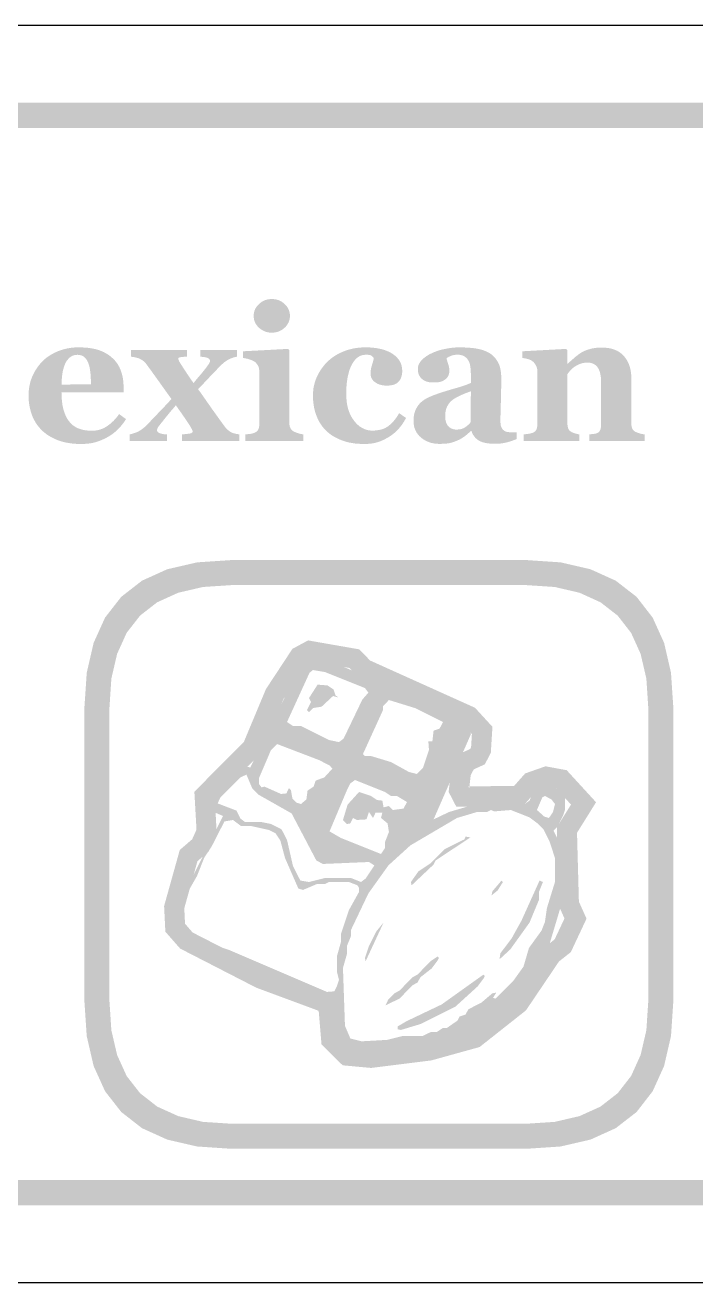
# Model space of a CAD drawing. Header units: millimetres. Extents: x 6 to 594, y 82 to 394.
# Drawn here: x 378.55 to 389.26, y 211.96 to 232.04 of the extents above; entities that cross this region are included whole.
import ezdxf

# ---------------------------------------------------------------- set-up
doc = ezdxf.new("R2010")
doc.units = ezdxf.units.MM
doc.layers.add('CUT', color=1, linetype='Continuous')
doc.layers.add('RASTER', color=7, linetype='Continuous')

msp = doc.modelspace()

# ---------------------------------------------------------------- hatches: boundary and pattern name
at = {"layer": 'RASTER'}
h = msp.add_hatch(color=7, dxfattribs=at)
h.paths.add_polyline_path([(363.8, 228.6), (363.834, 229.116), (363.938, 229.563), (364.109, 229.941), (364.35, 230.25), (364.659, 230.491), (365.038, 230.663), (365.484, 230.766), (366, 230.8), (423.2, 230.8), (423.716, 230.766), (424.163, 230.663), (424.541, 230.491), (424.85, 230.25), (425.091, 229.941), (425.263, 229.563), (425.366, 229.116), (425.4, 228.6), (425.4, 215.4), (425.366, 214.884), (425.263, 214.438), (425.091, 214.059), (424.85, 213.75), (424.541, 213.509), (424.163, 213.337), (423.716, 213.234), (423.2, 213.2), (366, 213.2), (365.484, 213.234), (365.038, 213.337), (364.659, 213.509), (364.35, 213.75), (364.109, 214.059), (363.938, 214.438), (363.834, 214.884), (363.8, 215.4)])
h.paths.add_polyline_path([(364.2, 228.6), (364.2, 215.4), (364.228, 214.978), (364.313, 214.613), (364.453, 214.303), (364.65, 214.05), (364.903, 213.853), (365.213, 213.712), (365.578, 213.628), (366, 213.6), (423.2, 213.6), (423.622, 213.628), (423.988, 213.712), (424.297, 213.853), (424.55, 214.05), (424.747, 214.303), (424.888, 214.613), (424.972, 214.978), (425, 215.4), (425, 228.6), (424.972, 229.022), (424.888, 229.388), (424.747, 229.697), (424.55, 229.95), (424.297, 230.147), (423.988, 230.288), (423.622, 230.372), (423.2, 230.4), (366, 230.4), (365.578, 230.372), (365.213, 230.288), (364.903, 230.147), (364.65, 229.95), (364.453, 229.697), (364.313, 229.388), (364.228, 229.022), (364.2, 228.6)])
h = msp.add_hatch(color=7, dxfattribs=at)
h.paths.add_polyline_path([(382.994, 225.4), (382.068, 225.4), (382.068, 225.507), (382.078, 225.508), (382.087, 225.508), (382.097, 225.509), (382.106, 225.51), (382.115, 225.511), (382.125, 225.512), (382.134, 225.513), (382.143, 225.514), (382.152, 225.515), (382.161, 225.517), (382.169, 225.518), (382.177, 225.52), (382.185, 225.522), (382.192, 225.524), (382.199, 225.526), (382.206, 225.529), (382.217, 225.534), (382.228, 225.539), (382.237, 225.544), (382.246, 225.55), (382.254, 225.557), (382.261, 225.564), (382.267, 225.571), (382.272, 225.579), (382.276, 225.588), (382.28, 225.597), (382.283, 225.607), (382.286, 225.618), (382.288, 225.629), (382.29, 225.641), (382.291, 225.653), (382.291, 225.667), (382.291, 226.519), (382.291, 226.532), (382.289, 226.544), (382.288, 226.556), (382.285, 226.567), (382.282, 226.578), (382.278, 226.589), (382.273, 226.599), (382.267, 226.609), (382.261, 226.619), (382.255, 226.628), (382.248, 226.636), (382.241, 226.644), (382.234, 226.652), (382.226, 226.659), (382.217, 226.665), (382.209, 226.671), (382.202, 226.676), (382.194, 226.68), (382.185, 226.684), (382.176, 226.689), (382.165, 226.693), (382.154, 226.697), (382.142, 226.701), (382.129, 226.705), (382.116, 226.709), (382.103, 226.713), (382.09, 226.716), (382.078, 226.718), (382.066, 226.721), (382.054, 226.723), (382.043, 226.724), (382.032, 226.726), (382.032, 226.833), (382.749, 226.871), (382.771, 226.849), (382.771, 225.686), (382.772, 225.673), (382.773, 225.661), (382.774, 225.649), (382.777, 225.638), (382.78, 225.628), (382.784, 225.617), (382.788, 225.608), (382.793, 225.598), (382.799, 225.59), (382.806, 225.582), (382.813, 225.574), (382.82, 225.567), (382.828, 225.561), (382.837, 225.555), (382.846, 225.55), (382.856, 225.545), (382.864, 225.542), (382.871, 225.539), (382.879, 225.536), (382.887, 225.533), (382.895, 225.53), (382.904, 225.527), (382.912, 225.524), (382.921, 225.522), (382.93, 225.519), (382.939, 225.517), (382.948, 225.515), (382.957, 225.513), (382.966, 225.511), (382.975, 225.509), (382.985, 225.508), (382.994, 225.507)])
h.paths.add_polyline_path([(382.78, 227.398), (382.779, 227.371), (382.775, 227.344), (382.768, 227.319), (382.759, 227.295), (382.747, 227.272), (382.732, 227.25), (382.715, 227.228), (382.694, 227.208), (382.673, 227.19), (382.65, 227.174), (382.626, 227.161), (382.601, 227.15), (382.575, 227.141), (382.548, 227.135), (382.52, 227.131), (382.492, 227.13), (382.462, 227.131), (382.434, 227.135), (382.407, 227.141), (382.381, 227.15), (382.356, 227.161), (382.332, 227.174), (382.309, 227.19), (382.287, 227.208), (382.267, 227.228), (382.25, 227.25), (382.235, 227.272), (382.223, 227.295), (382.214, 227.319), (382.207, 227.344), (382.203, 227.371), (382.202, 227.398), (382.203, 227.425), (382.207, 227.452), (382.214, 227.477), (382.223, 227.501), (382.235, 227.525), (382.25, 227.547), (382.267, 227.568), (382.287, 227.588), (382.309, 227.607), (382.332, 227.623), (382.356, 227.637), (382.381, 227.648), (382.407, 227.656), (382.434, 227.663), (382.462, 227.666), (382.492, 227.668), (382.521, 227.666), (382.549, 227.663), (382.576, 227.656), (382.602, 227.648), (382.627, 227.637), (382.651, 227.623), (382.673, 227.607), (382.695, 227.588), (382.715, 227.568), (382.732, 227.547), (382.747, 227.525), (382.759, 227.501), (382.768, 227.477), (382.775, 227.452), (382.779, 227.425), (382.78, 227.398)])
h = msp.add_hatch(color=7, dxfattribs=at)
h.paths.add_polyline_path([(380.164, 225.75), (380.151, 225.729), (380.137, 225.709), (380.123, 225.689), (380.107, 225.669), (380.092, 225.649), (380.075, 225.63), (380.058, 225.611), (380.04, 225.593), (380.022, 225.574), (380.003, 225.557), (379.983, 225.54), (379.963, 225.524), (379.942, 225.508), (379.92, 225.494), (379.898, 225.479), (379.875, 225.466), (379.851, 225.452), (379.826, 225.44), (379.801, 225.428), (379.777, 225.417), (379.752, 225.407), (379.727, 225.398), (379.702, 225.389), (379.677, 225.382), (379.651, 225.375), (379.625, 225.369), (379.597, 225.364), (379.569, 225.36), (379.54, 225.357), (379.51, 225.355), (379.478, 225.354), (379.446, 225.353), (379.393, 225.354), (379.342, 225.357), (379.292, 225.362), (379.244, 225.369), (379.198, 225.377), (379.154, 225.388), (379.112, 225.4), (379.072, 225.415), (379.033, 225.431), (378.997, 225.448), (378.962, 225.467), (378.928, 225.487), (378.897, 225.508), (378.867, 225.531), (378.838, 225.555), (378.812, 225.58), (378.787, 225.607), (378.764, 225.635), (378.742, 225.663), (378.722, 225.694), (378.704, 225.725), (378.687, 225.757), (378.672, 225.791), (378.659, 225.826), (378.647, 225.861), (378.637, 225.898), (378.628, 225.935), (378.621, 225.973), (378.615, 226.012), (378.611, 226.051), (378.609, 226.091), (378.608, 226.132), (378.609, 226.17), (378.612, 226.206), (378.616, 226.243), (378.622, 226.279), (378.63, 226.314), (378.639, 226.35), (378.65, 226.384), (378.663, 226.419), (378.678, 226.453), (378.694, 226.485), (378.711, 226.517), (378.73, 226.548), (378.75, 226.578), (378.772, 226.607), (378.795, 226.635), (378.819, 226.663), (378.845, 226.688), (378.872, 226.712), (378.901, 226.735), (378.932, 226.757), (378.964, 226.777), (378.998, 226.796), (379.033, 226.814), (379.07, 226.831), (379.109, 226.846), (379.149, 226.859), (379.189, 226.87), (379.231, 226.879), (379.274, 226.887), (379.318, 226.892), (379.363, 226.895), (379.41, 226.896), (379.46, 226.895), (379.508, 226.892), (379.553, 226.889), (379.596, 226.883), (379.637, 226.876), (379.676, 226.868), (379.712, 226.857), (379.746, 226.846), (379.779, 226.833), (379.81, 226.819), (379.839, 226.803), (379.867, 226.786), (379.894, 226.769), (379.919, 226.75), (379.942, 226.729), (379.965, 226.708), (379.985, 226.687), (380.004, 226.664), (380.021, 226.641), (380.037, 226.617), (380.051, 226.592), (380.064, 226.566), (380.076, 226.539), (380.086, 226.511), (380.095, 226.483), (380.103, 226.454), (380.11, 226.424), (380.115, 226.395), (380.119, 226.365), (380.122, 226.335), (380.124, 226.304), (380.124, 226.273), (380.124, 226.178), (379.134, 226.178), (379.136, 226.105), (379.141, 226.037), (379.15, 225.973), (379.163, 225.913), (379.179, 225.859), (379.199, 225.808), (379.223, 225.762), (379.25, 225.721), (379.281, 225.684), (379.316, 225.652), (379.356, 225.625), (379.4, 225.603), (379.448, 225.586), (379.5, 225.574), (379.557, 225.567), (379.618, 225.564), (379.652, 225.565), (379.685, 225.569), (379.717, 225.575), (379.748, 225.583), (379.779, 225.594), (379.808, 225.606), (379.837, 225.622), (379.865, 225.64), (379.892, 225.659), (379.918, 225.68), (379.943, 225.702), (379.967, 225.725), (379.99, 225.75), (380.012, 225.775), (380.033, 225.802), (380.053, 225.831)])
h.paths.add_polyline_path([(379.604, 226.307), (379.604, 226.329), (379.604, 226.351), (379.603, 226.373), (379.602, 226.396), (379.601, 226.418), (379.599, 226.441), (379.598, 226.464), (379.596, 226.487), (379.593, 226.509), (379.59, 226.531), (379.587, 226.551), (379.584, 226.571), (379.579, 226.589), (379.575, 226.606), (379.57, 226.623), (379.565, 226.638), (379.558, 226.654), (379.551, 226.67), (379.544, 226.685), (379.535, 226.698), (379.527, 226.711), (379.517, 226.722), (379.507, 226.732), (379.497, 226.742), (379.486, 226.75), (379.474, 226.757), (379.461, 226.763), (379.448, 226.768), (379.434, 226.772), (379.419, 226.775), (379.404, 226.776), (379.388, 226.777), (379.36, 226.775), (379.334, 226.77), (379.309, 226.761), (379.286, 226.748), (379.264, 226.732), (379.244, 226.713), (379.225, 226.689), (379.207, 226.663), (379.192, 226.632), (379.178, 226.597), (379.166, 226.558), (379.155, 226.515), (379.147, 226.468), (379.141, 226.416), (379.137, 226.361), (379.134, 226.301)])
for points in [[(381.975, 225.4), (381.059, 225.4), (381.059, 225.507), (381.077, 225.508), (381.093, 225.509), (381.11, 225.511), (381.125, 225.512), (381.14, 225.514), (381.153, 225.516), (381.167, 225.517), (381.179, 225.519), (381.19, 225.522), (381.2, 225.524), (381.209, 225.528), (381.215, 225.532), (381.221, 225.536), (381.224, 225.541), (381.227, 225.546), (381.227, 225.552), (381.227, 225.555), (381.227, 225.559), (381.226, 225.563), (381.224, 225.567), (381.223, 225.572), (381.22, 225.577), (381.218, 225.583), (381.215, 225.589), (381.212, 225.595), (381.208, 225.602), (381.205, 225.608), (381.201, 225.615), (381.197, 225.622), (381.193, 225.63), (381.188, 225.637), (381.183, 225.645), (381.176, 225.657), (381.167, 225.671), (381.157, 225.686), (381.146, 225.703), (381.133, 225.722), (381.119, 225.742), (381.104, 225.764), (381.088, 225.788), (381.071, 225.812), (381.054, 225.836), (381.038, 225.86), (381.021, 225.883), (381.006, 225.905), (380.99, 225.927), (380.975, 225.949), (380.959, 225.97), (380.939, 225.946), (380.919, 225.922), (380.9, 225.9), (380.881, 225.879), (380.864, 225.858), (380.848, 225.838), (380.832, 225.819), (380.817, 225.801), (380.803, 225.784), (380.788, 225.766), (380.774, 225.747), (380.759, 225.728), (380.744, 225.709), (380.728, 225.69), (380.713, 225.67), (380.697, 225.65), (380.692, 225.644), (380.687, 225.638), (380.683, 225.631), (380.678, 225.625), (380.675, 225.619), (380.672, 225.613), (380.669, 225.608), (380.666, 225.602), (380.664, 225.597), (380.663, 225.592), (380.661, 225.588), (380.66, 225.585), (380.659, 225.582), (380.658, 225.579), (380.658, 225.577), (380.658, 225.576), (380.658, 225.568), (380.661, 225.56), (380.664, 225.553), (380.67, 225.546), (380.676, 225.54), (380.684, 225.534), (380.694, 225.529), (380.705, 225.525), (380.717, 225.52), (380.73, 225.517), (380.744, 225.514), (380.757, 225.511), (380.772, 225.509), (380.787, 225.508), (380.803, 225.507), (380.819, 225.507), (380.819, 225.4), (380.224, 225.4), (380.224, 225.507), (380.253, 225.514), (380.28, 225.521), (380.306, 225.53), (380.331, 225.539), (380.354, 225.55), (380.375, 225.561), (380.395, 225.573), (380.414, 225.586), (380.431, 225.599), (380.446, 225.612), (380.461, 225.623), (380.473, 225.634), (380.485, 225.644), (380.494, 225.653), (380.503, 225.662), (380.51, 225.67), (380.536, 225.697), (380.561, 225.724), (380.585, 225.75), (380.608, 225.774), (380.63, 225.797), (380.652, 225.819), (380.672, 225.84), (380.691, 225.859), (380.71, 225.879), (380.731, 225.901), (380.753, 225.924), (380.777, 225.95), (380.803, 225.977), (380.83, 226.007), (380.859, 226.038), (380.889, 226.071), (380.868, 226.101), (380.845, 226.132), (380.821, 226.165), (380.797, 226.199), (380.771, 226.236), (380.744, 226.273), (380.716, 226.313), (380.687, 226.354), (380.658, 226.394), (380.63, 226.433), (380.603, 226.47), (380.578, 226.506), (380.554, 226.539), (380.531, 226.57), (380.51, 226.6), (380.489, 226.628), (380.479, 226.64), (380.468, 226.652), (380.457, 226.664), (380.445, 226.674), (380.433, 226.684), (380.42, 226.693), (380.406, 226.701), (380.392, 226.709), (380.378, 226.716), (380.362, 226.722), (380.345, 226.727), (380.327, 226.732), (380.308, 226.737), (380.288, 226.741), (380.267, 226.744), (380.245, 226.746), (380.245, 226.853), (381.14, 226.853), (381.14, 226.746), (381.127, 226.746), (381.115, 226.746), (381.104, 226.745), (381.092, 226.745), (381.08, 226.744), (381.068, 226.743), (381.056, 226.742), (381.044, 226.74), (381.033, 226.739), (381.024, 226.737), (381.016, 226.735), (381.009, 226.732), (381.004, 226.73), (381, 226.727), (380.998, 226.723), (380.997, 226.72), (380.998, 226.717), (380.998, 226.714), (380.998, 226.71), (380.999, 226.707), (381, 226.703), (381.002, 226.699), (381.003, 226.695), (381.005, 226.691), (381.007, 226.686), (381.009, 226.682), (381.011, 226.677), (381.013, 226.673), (381.016, 226.668), (381.018, 226.663), (381.021, 226.659), (381.024, 226.654), (381.031, 226.642), (381.04, 226.628), (381.049, 226.613), (381.06, 226.596), (381.071, 226.578), (381.084, 226.559), (381.097, 226.538), (381.112, 226.516), (381.127, 226.493), (381.142, 226.47), (381.158, 226.447), (381.174, 226.423), (381.19, 226.399), (381.207, 226.375), (381.224, 226.351), (381.241, 226.326), (381.257, 226.345), (381.272, 226.364), (381.287, 226.382), (381.301, 226.399), (381.315, 226.415), (381.328, 226.43), (381.34, 226.444), (381.351, 226.458), (381.363, 226.471), (381.375, 226.486), (381.388, 226.502), (381.402, 226.52), (381.417, 226.538), (381.433, 226.558), (381.449, 226.58), (381.466, 226.603), (381.472, 226.611), (381.478, 226.619), (381.483, 226.627), (381.488, 226.633), (381.491, 226.64), (381.495, 226.645), (381.497, 226.651), (381.499, 226.655), (381.501, 226.66), (381.502, 226.663), (381.503, 226.667), (381.504, 226.67), (381.505, 226.672), (381.505, 226.674), (381.506, 226.676), (381.506, 226.677), (381.505, 226.683), (381.504, 226.689), (381.501, 226.695), (381.498, 226.701), (381.493, 226.706), (381.488, 226.712), (381.482, 226.717), (381.474, 226.722), (381.465, 226.727), (381.455, 226.731), (381.442, 226.735), (381.428, 226.738), (381.411, 226.741), (381.393, 226.743), (381.373, 226.745), (381.35, 226.746), (381.35, 226.853), (381.933, 226.853), (381.933, 226.746), (381.916, 226.743), (381.898, 226.739), (381.88, 226.734), (381.863, 226.728), (381.845, 226.722), (381.828, 226.715), (381.811, 226.707), (381.794, 226.698), (381.777, 226.688), (381.76, 226.677), (381.743, 226.665), (381.725, 226.651), (381.708, 226.636), (381.69, 226.62), (381.672, 226.602), (381.654, 226.584), (381.626, 226.555), (381.6, 226.528), (381.577, 226.504), (381.555, 226.481), (381.535, 226.46), (381.517, 226.441), (381.501, 226.425), (381.487, 226.41), (381.473, 226.395), (381.457, 226.378), (381.439, 226.359), (381.418, 226.337), (381.396, 226.313), (381.371, 226.287), (381.344, 226.258), (381.315, 226.228), (381.333, 226.202), (381.353, 226.175), (381.374, 226.144), (381.398, 226.111), (381.423, 226.075), (381.45, 226.036), (381.479, 225.995), (381.51, 225.951), (381.541, 225.906), (381.572, 225.864), (381.601, 225.823), (381.629, 225.783), (381.656, 225.746), (381.682, 225.71), (381.706, 225.677), (381.73, 225.645), (381.74, 225.631), (381.75, 225.618), (381.761, 225.606), (381.772, 225.594), (381.783, 225.583), (381.795, 225.573), (381.806, 225.563), (381.819, 225.554), (381.832, 225.545), (381.847, 225.538), (381.863, 225.531), (381.882, 225.525), (381.902, 225.519), (381.925, 225.514), (381.949, 225.51), (381.975, 225.507)], [(383.965, 225.353), (383.915, 225.354), (383.866, 225.357), (383.819, 225.361), (383.774, 225.368), (383.729, 225.376), (383.687, 225.386), (383.645, 225.399), (383.606, 225.412), (383.567, 225.428), (383.531, 225.445), (383.496, 225.463), (383.463, 225.483), (383.432, 225.503), (383.403, 225.526), (383.375, 225.549), (383.349, 225.574), (383.324, 225.601), (383.301, 225.629), (383.28, 225.658), (383.26, 225.688), (383.242, 225.719), (383.226, 225.752), (383.211, 225.785), (383.198, 225.82), (383.186, 225.856), (383.176, 225.893), (383.167, 225.93), (383.16, 225.969), (383.155, 226.008), (383.151, 226.048), (383.149, 226.088), (383.148, 226.129), (383.149, 226.167), (383.152, 226.205), (383.156, 226.242), (383.163, 226.278), (383.172, 226.314), (383.182, 226.35), (383.194, 226.385), (383.209, 226.42), (383.225, 226.453), (383.242, 226.486), (383.26, 226.518), (383.28, 226.549), (383.302, 226.578), (383.324, 226.607), (383.348, 226.635), (383.373, 226.661), (383.401, 226.687), (383.43, 226.712), (383.461, 226.735), (383.493, 226.757), (383.527, 226.778), (383.563, 226.797), (383.6, 226.815), (383.639, 226.832), (383.68, 226.847), (383.721, 226.86), (383.763, 226.871), (383.806, 226.88), (383.851, 226.887), (383.896, 226.892), (383.943, 226.895), (383.99, 226.896), (384.056, 226.894), (384.118, 226.889), (384.176, 226.881), (384.231, 226.87), (384.283, 226.856), (384.331, 226.838), (384.375, 226.818), (384.416, 226.794), (384.453, 226.767), (384.485, 226.738), (384.512, 226.707), (384.534, 226.674), (384.551, 226.639), (384.563, 226.601), (384.571, 226.561), (384.573, 226.519), (384.572, 226.493), (384.57, 226.469), (384.565, 226.446), (384.559, 226.424), (384.551, 226.403), (384.542, 226.384), (384.531, 226.366), (384.517, 226.349), (384.502, 226.334), (384.485, 226.321), (384.464, 226.31), (384.442, 226.301), (384.416, 226.294), (384.389, 226.289), (384.358, 226.286), (384.326, 226.285), (384.299, 226.286), (384.273, 226.288), (384.248, 226.292), (384.225, 226.298), (384.202, 226.305), (384.181, 226.314), (384.161, 226.325), (384.142, 226.338), (384.124, 226.351), (384.109, 226.366), (384.097, 226.382), (384.086, 226.398), (384.078, 226.416), (384.072, 226.435), (384.069, 226.454), (384.068, 226.475), (384.068, 226.493), (384.069, 226.511), (384.071, 226.529), (384.074, 226.547), (384.077, 226.564), (384.081, 226.582), (384.086, 226.6), (384.091, 226.617), (384.097, 226.634), (384.102, 226.65), (384.106, 226.665), (384.11, 226.679), (384.113, 226.692), (384.116, 226.704), (384.118, 226.715), (384.119, 226.724), (384.115, 226.731), (384.11, 226.737), (384.106, 226.742), (384.101, 226.747), (384.095, 226.752), (384.09, 226.757), (384.084, 226.761), (384.078, 226.765), (384.071, 226.768), (384.064, 226.771), (384.055, 226.773), (384.046, 226.775), (384.036, 226.776), (384.025, 226.778), (384.013, 226.778), (384, 226.778), (383.984, 226.778), (383.968, 226.776), (383.953, 226.774), (383.937, 226.771), (383.923, 226.766), (383.908, 226.761), (383.894, 226.755), (383.88, 226.748), (383.867, 226.739), (383.854, 226.729), (383.841, 226.718), (383.828, 226.705), (383.815, 226.691), (383.803, 226.675), (383.791, 226.658), (383.779, 226.639), (383.768, 226.62), (383.758, 226.6), (383.748, 226.577), (383.738, 226.554), (383.73, 226.528), (383.721, 226.501), (383.714, 226.473), (383.707, 226.443), (383.7, 226.411), (383.695, 226.378), (383.69, 226.344), (383.686, 226.307), (383.683, 226.27), (383.681, 226.23), (383.68, 226.19), (383.68, 226.147), (383.682, 226.083), (383.687, 226.023), (383.697, 225.966), (383.71, 225.912), (383.727, 225.861), (383.748, 225.813), (383.773, 225.768), (383.802, 225.727), (383.833, 225.689), (383.866, 225.657), (383.9, 225.629), (383.936, 225.607), (383.973, 225.589), (384.012, 225.577), (384.052, 225.569), (384.094, 225.567), (384.134, 225.568), (384.171, 225.572), (384.207, 225.577), (384.24, 225.585), (384.271, 225.595), (384.301, 225.608), (384.328, 225.623), (384.353, 225.64), (384.376, 225.659), (384.399, 225.68), (384.422, 225.702), (384.443, 225.727), (384.464, 225.754), (384.485, 225.782), (384.504, 225.813), (384.523, 225.845), (384.633, 225.769), (384.622, 225.747), (384.609, 225.725), (384.597, 225.704), (384.583, 225.684), (384.57, 225.663), (384.555, 225.644), (384.54, 225.625), (384.525, 225.606), (384.509, 225.588), (384.492, 225.57), (384.474, 225.553), (384.456, 225.536), (384.436, 225.52), (384.416, 225.504), (384.396, 225.489), (384.374, 225.475), (384.351, 225.46), (384.328, 225.447), (384.304, 225.434), (384.281, 225.422), (384.257, 225.411), (384.234, 225.401), (384.21, 225.392), (384.186, 225.384), (384.162, 225.377), (384.137, 225.37), (384.111, 225.365), (384.084, 225.361), (384.055, 225.357), (384.026, 225.355), (383.996, 225.354), (383.965, 225.353)], [(388.443, 225.4), (387.561, 225.4), (387.561, 225.507), (387.569, 225.508), (387.576, 225.508), (387.584, 225.509), (387.592, 225.51), (387.601, 225.511), (387.61, 225.512), (387.619, 225.513), (387.629, 225.514), (387.638, 225.515), (387.647, 225.517), (387.656, 225.518), (387.664, 225.52), (387.671, 225.522), (387.677, 225.524), (387.683, 225.526), (387.689, 225.529), (387.696, 225.533), (387.703, 225.538), (387.709, 225.543), (387.715, 225.549), (387.72, 225.555), (387.725, 225.561), (387.729, 225.568), (387.733, 225.576), (387.736, 225.584), (387.739, 225.593), (387.741, 225.603), (387.743, 225.614), (387.744, 225.626), (387.745, 225.638), (387.746, 225.652), (387.746, 225.667), (387.746, 226.352), (387.745, 226.388), (387.743, 226.422), (387.738, 226.454), (387.732, 226.483), (387.725, 226.51), (387.715, 226.535), (387.704, 226.557), (387.691, 226.577), (387.677, 226.595), (387.66, 226.61), (387.643, 226.623), (387.623, 226.634), (387.602, 226.642), (387.579, 226.648), (387.555, 226.651), (387.529, 226.652), (387.515, 226.652), (387.5, 226.651), (387.486, 226.65), (387.473, 226.648), (387.459, 226.646), (387.446, 226.643), (387.433, 226.639), (387.42, 226.635), (387.407, 226.63), (387.395, 226.625), (387.382, 226.619), (387.37, 226.613), (387.358, 226.607), (387.345, 226.599), (387.333, 226.592), (387.321, 226.584), (387.311, 226.576), (387.301, 226.569), (387.292, 226.561), (387.283, 226.554), (387.275, 226.546), (387.267, 226.539), (387.26, 226.531), (387.253, 226.524), (387.247, 226.516), (387.241, 226.509), (387.235, 226.501), (387.229, 226.495), (387.224, 226.488), (387.219, 226.482), (387.214, 226.475), (387.21, 226.469), (387.21, 225.683), (387.21, 225.67), (387.211, 225.658), (387.212, 225.647), (387.214, 225.636), (387.216, 225.625), (387.218, 225.615), (387.221, 225.606), (387.225, 225.597), (387.228, 225.589), (387.233, 225.581), (387.238, 225.574), (387.244, 225.567), (387.25, 225.561), (387.257, 225.555), (387.265, 225.55), (387.273, 225.545), (387.279, 225.542), (387.285, 225.539), (387.292, 225.536), (387.299, 225.533), (387.307, 225.53), (387.315, 225.527), (387.323, 225.524), (387.331, 225.522), (387.34, 225.519), (387.349, 225.517), (387.358, 225.515), (387.366, 225.513), (387.375, 225.511), (387.383, 225.509), (387.392, 225.508), (387.4, 225.507), (387.4, 225.4), (386.51, 225.4), (386.51, 225.507), (386.519, 225.508), (386.528, 225.509), (386.537, 225.509), (386.546, 225.51), (386.556, 225.511), (386.565, 225.513), (386.574, 225.514), (386.584, 225.515), (386.593, 225.516), (386.602, 225.518), (386.61, 225.519), (386.618, 225.521), (386.626, 225.523), (386.633, 225.525), (386.641, 225.527), (386.647, 225.529), (386.659, 225.533), (386.669, 225.538), (386.678, 225.543), (386.687, 225.549), (386.695, 225.556), (386.701, 225.563), (386.707, 225.571), (386.712, 225.579), (386.716, 225.587), (386.72, 225.597), (386.723, 225.607), (386.725, 225.618), (386.727, 225.629), (386.728, 225.641), (386.729, 225.653), (386.729, 225.667), (386.729, 226.519), (386.729, 226.53), (386.728, 226.542), (386.726, 226.553), (386.724, 226.564), (386.72, 226.575), (386.716, 226.586), (386.711, 226.597), (386.706, 226.608), (386.7, 226.619), (386.693, 226.629), (386.686, 226.639), (386.679, 226.648), (386.671, 226.657), (386.663, 226.665), (386.654, 226.673), (386.644, 226.68), (386.638, 226.685), (386.63, 226.689), (386.623, 226.693), (386.615, 226.696), (386.606, 226.7), (386.597, 226.703), (386.588, 226.707), (386.578, 226.71), (386.568, 226.712), (386.557, 226.715), (386.546, 226.717), (386.535, 226.719), (386.524, 226.721), (386.513, 226.723), (386.501, 226.724), (386.489, 226.726), (386.489, 226.833), (387.188, 226.871), (387.21, 226.849), (387.21, 226.636), (387.216, 226.636), (387.226, 226.646), (387.237, 226.656), (387.249, 226.666), (387.261, 226.677), (387.274, 226.688), (387.287, 226.699), (387.301, 226.712), (387.315, 226.724), (387.33, 226.737), (387.344, 226.749), (387.358, 226.76), (387.372, 226.771), (387.385, 226.781), (387.398, 226.79), (387.411, 226.799), (387.424, 226.808), (387.438, 226.816), (387.453, 226.825), (387.469, 226.833), (387.486, 226.84), (387.505, 226.848), (387.524, 226.855), (387.544, 226.861), (387.566, 226.868), (387.588, 226.874), (387.61, 226.879), (387.633, 226.883), (387.657, 226.886), (387.68, 226.889), (387.704, 226.891), (387.729, 226.892), (387.753, 226.893), (387.811, 226.891), (387.865, 226.884), (387.916, 226.874), (387.962, 226.859), (388.005, 226.84), (388.044, 226.816), (388.08, 226.789), (388.111, 226.757), (388.139, 226.722), (388.164, 226.684), (388.184, 226.643), (388.201, 226.6), (388.214, 226.553), (388.223, 226.504), (388.229, 226.452), (388.231, 226.398), (388.231, 225.68), (388.231, 225.667), (388.232, 225.654), (388.233, 225.642), (388.235, 225.631), (388.237, 225.621), (388.24, 225.611), (388.243, 225.602), (388.247, 225.593), (388.251, 225.586), (388.257, 225.578), (388.263, 225.571), (388.27, 225.564), (388.278, 225.558), (388.287, 225.552), (388.296, 225.547), (388.307, 225.542), (388.313, 225.54), (388.319, 225.537), (388.326, 225.534), (388.333, 225.532), (388.341, 225.529), (388.348, 225.527), (388.356, 225.524), (388.365, 225.522), (388.374, 225.519), (388.383, 225.517), (388.392, 225.515), (388.402, 225.513), (388.412, 225.511), (388.422, 225.509), (388.432, 225.508), (388.443, 225.507)]]:
    msp.add_hatch(color=7, dxfattribs=at).paths.add_polyline_path(points)
h = msp.add_hatch(color=7, dxfattribs=at)
h.paths.add_polyline_path([(386.397, 225.431), (386.38, 225.424), (386.363, 225.417), (386.345, 225.411), (386.327, 225.404), (386.307, 225.398), (386.287, 225.391), (386.266, 225.385), (386.245, 225.379), (386.222, 225.374), (386.2, 225.369), (386.177, 225.365), (386.154, 225.362), (386.131, 225.359), (386.107, 225.358), (386.083, 225.356), (386.058, 225.356), (386.015, 225.357), (385.974, 225.359), (385.937, 225.364), (385.902, 225.369), (385.87, 225.377), (385.842, 225.386), (385.816, 225.397), (385.793, 225.41), (385.773, 225.424), (385.754, 225.439), (385.737, 225.456), (385.722, 225.475), (385.708, 225.494), (385.696, 225.516), (385.686, 225.538), (385.678, 225.563), (385.669, 225.563), (385.656, 225.55), (385.644, 225.539), (385.632, 225.527), (385.62, 225.516), (385.608, 225.506), (385.596, 225.496), (385.584, 225.487), (385.573, 225.478), (385.561, 225.469), (385.549, 225.461), (385.537, 225.453), (385.525, 225.445), (385.513, 225.438), (385.5, 225.431), (385.487, 225.424), (385.474, 225.418), (385.457, 225.41), (385.44, 225.403), (385.423, 225.396), (385.406, 225.39), (385.39, 225.384), (385.374, 225.379), (385.357, 225.374), (385.341, 225.37), (385.325, 225.366), (385.306, 225.363), (385.287, 225.361), (385.265, 225.358), (385.242, 225.357), (385.217, 225.356), (385.191, 225.355), (385.163, 225.355), (385.122, 225.356), (385.082, 225.361), (385.043, 225.369), (385.006, 225.38), (384.971, 225.394), (384.937, 225.411), (384.904, 225.431), (384.873, 225.455), (384.845, 225.481), (384.821, 225.509), (384.8, 225.539), (384.783, 225.572), (384.77, 225.606), (384.761, 225.642), (384.755, 225.68), (384.753, 225.721), (384.754, 225.744), (384.755, 225.767), (384.757, 225.788), (384.76, 225.809), (384.764, 225.829), (384.768, 225.848), (384.774, 225.866), (384.78, 225.883), (384.787, 225.899), (384.794, 225.915), (384.803, 225.93), (384.812, 225.945), (384.821, 225.96), (384.832, 225.974), (384.843, 225.988), (384.854, 226.001), (384.866, 226.012), (384.877, 226.023), (384.889, 226.033), (384.902, 226.043), (384.915, 226.053), (384.928, 226.062), (384.942, 226.07), (384.956, 226.078), (384.971, 226.086), (384.986, 226.093), (385.001, 226.101), (385.017, 226.108), (385.033, 226.115), (385.049, 226.122), (385.066, 226.129), (385.083, 226.135), (385.117, 226.147), (385.152, 226.16), (385.189, 226.172), (385.228, 226.185), (385.268, 226.197), (385.31, 226.21), (385.354, 226.223), (385.399, 226.236), (385.444, 226.249), (385.485, 226.261), (385.524, 226.273), (385.559, 226.285), (385.591, 226.296), (385.62, 226.308), (385.646, 226.318), (385.669, 226.329), (385.669, 226.469), (385.669, 226.479), (385.668, 226.489), (385.668, 226.5), (385.667, 226.512), (385.667, 226.524), (385.666, 226.537), (385.664, 226.551), (385.663, 226.566), (385.661, 226.581), (385.659, 226.595), (385.657, 226.608), (385.654, 226.621), (385.651, 226.634), (385.647, 226.645), (385.643, 226.657), (385.638, 226.667), (385.633, 226.679), (385.626, 226.69), (385.619, 226.7), (385.612, 226.71), (385.603, 226.72), (385.594, 226.729), (385.584, 226.738), (385.574, 226.746), (385.562, 226.754), (385.55, 226.76), (385.537, 226.766), (385.523, 226.77), (385.508, 226.774), (385.492, 226.776), (385.475, 226.778), (385.458, 226.778), (385.442, 226.778), (385.427, 226.777), (385.413, 226.776), (385.399, 226.774), (385.386, 226.771), (385.373, 226.768), (385.361, 226.764), (385.35, 226.76), (385.34, 226.756), (385.33, 226.751), (385.32, 226.746), (385.311, 226.742), (385.303, 226.737), (385.295, 226.732), (385.288, 226.728), (385.281, 226.723), (385.282, 226.715), (385.284, 226.706), (385.286, 226.696), (385.289, 226.686), (385.292, 226.674), (385.296, 226.662), (385.301, 226.648), (385.306, 226.633), (385.31, 226.618), (385.315, 226.604), (385.318, 226.589), (385.321, 226.574), (385.323, 226.56), (385.325, 226.546), (385.326, 226.532), (385.326, 226.518), (385.326, 226.511), (385.325, 226.504), (385.324, 226.497), (385.323, 226.49), (385.321, 226.482), (385.319, 226.473), (385.316, 226.465), (385.313, 226.455), (385.309, 226.446), (385.306, 226.438), (385.301, 226.43), (385.297, 226.422), (385.292, 226.415), (385.287, 226.408), (385.281, 226.402), (385.275, 226.396), (385.266, 226.389), (385.257, 226.382), (385.248, 226.376), (385.239, 226.37), (385.23, 226.365), (385.22, 226.36), (385.21, 226.355), (385.199, 226.351), (385.188, 226.347), (385.176, 226.344), (385.162, 226.341), (385.146, 226.339), (385.13, 226.337), (385.112, 226.336), (385.092, 226.335), (385.071, 226.335), (385.041, 226.335), (385.013, 226.338), (384.987, 226.343), (384.963, 226.349), (384.941, 226.358), (384.92, 226.368), (384.902, 226.38), (384.885, 226.394), (384.87, 226.409), (384.858, 226.426), (384.847, 226.443), (384.838, 226.462), (384.831, 226.482), (384.826, 226.503), (384.823, 226.525), (384.822, 226.548), (384.823, 226.569), (384.826, 226.588), (384.831, 226.608), (384.838, 226.626), (384.848, 226.644), (384.859, 226.662), (384.872, 226.679), (384.887, 226.696), (384.904, 226.712), (384.922, 226.727), (384.94, 226.741), (384.96, 226.755), (384.98, 226.768), (385.001, 226.781), (385.023, 226.792), (385.046, 226.803), (385.07, 226.814), (385.094, 226.824), (385.119, 226.833), (385.146, 226.842), (385.173, 226.851), (385.2, 226.858), (385.229, 226.865), (385.259, 226.871), (385.288, 226.877), (385.318, 226.882), (385.346, 226.886), (385.374, 226.89), (385.402, 226.892), (385.429, 226.894), (385.455, 226.895), (385.481, 226.896), (385.517, 226.895), (385.551, 226.895), (385.585, 226.893), (385.618, 226.891), (385.65, 226.889), (385.681, 226.886), (385.712, 226.883), (385.742, 226.879), (385.771, 226.874), (385.8, 226.868), (385.828, 226.861), (385.855, 226.853), (385.881, 226.844), (385.907, 226.833), (385.932, 226.822), (385.956, 226.809), (385.978, 226.796), (385.999, 226.781), (386.019, 226.764), (386.037, 226.746), (386.055, 226.727), (386.071, 226.706), (386.086, 226.684), (386.1, 226.66), (386.113, 226.635), (386.124, 226.608), (386.133, 226.579), (386.14, 226.548), (386.146, 226.516), (386.15, 226.481), (386.153, 226.445), (386.154, 226.406), (386.154, 226.364), (386.153, 226.32), (386.153, 226.274), (386.152, 226.225), (386.151, 226.175), (386.15, 226.123), (386.149, 226.07), (386.147, 226.014), (386.146, 225.959), (386.144, 225.91), (386.143, 225.865), (386.142, 225.826), (386.141, 225.791), (386.141, 225.761), (386.141, 225.735), (386.141, 225.715), (386.141, 225.699), (386.142, 225.684), (386.143, 225.669), (386.145, 225.656), (386.148, 225.643), (386.152, 225.632), (386.156, 225.621), (386.16, 225.611), (386.166, 225.602), (386.172, 225.593), (386.178, 225.585), (386.185, 225.578), (386.193, 225.571), (386.202, 225.565), (386.211, 225.559), (386.221, 225.554), (386.228, 225.551), (386.235, 225.549), (386.244, 225.546), (386.253, 225.544), (386.263, 225.543), (386.275, 225.542), (386.287, 225.541), (386.299, 225.54), (386.313, 225.539), (386.326, 225.539), (386.338, 225.539), (386.351, 225.538), (386.363, 225.538), (386.374, 225.538), (386.386, 225.538), (386.397, 225.538)])
h.paths.add_polyline_path([(385.669, 226.194), (385.648, 226.187), (385.628, 226.18), (385.608, 226.172), (385.587, 226.164), (385.567, 226.156), (385.547, 226.148), (385.526, 226.139), (385.506, 226.13), (385.487, 226.121), (385.468, 226.112), (385.45, 226.103), (385.433, 226.093), (385.417, 226.084), (385.402, 226.074), (385.388, 226.065), (385.374, 226.055), (385.361, 226.044), (385.349, 226.033), (385.337, 226.021), (385.326, 226.008), (385.316, 225.995), (385.306, 225.98), (385.298, 225.966), (385.289, 225.95), (385.282, 225.934), (385.276, 225.917), (385.271, 225.899), (385.266, 225.881), (385.263, 225.862), (385.261, 225.842), (385.259, 225.821), (385.259, 225.8), (385.26, 225.772), (385.262, 225.747), (385.266, 225.723), (385.272, 225.701), (385.279, 225.682), (385.288, 225.664), (385.299, 225.648), (385.311, 225.634), (385.324, 225.622), (385.338, 225.612), (385.353, 225.603), (385.369, 225.596), (385.385, 225.59), (385.402, 225.586), (385.42, 225.584), (385.439, 225.583), (385.459, 225.584), (385.477, 225.585), (385.495, 225.588), (385.512, 225.591), (385.528, 225.596), (385.544, 225.602), (385.558, 225.608), (385.571, 225.616), (385.584, 225.625), (385.597, 225.634), (385.609, 225.643), (385.62, 225.653), (385.632, 225.663), (385.642, 225.674), (385.653, 225.686), (385.663, 225.697)])
h = msp.add_hatch(color=7, dxfattribs=at)
h.paths.add_polyline_path([(379.5, 221.15), (379.537, 221.701), (379.647, 222.178), (379.83, 222.582), (380.088, 222.913), (380.418, 223.17), (380.822, 223.353), (381.299, 223.463), (381.85, 223.5), (386.55, 223.5), (387.101, 223.463), (387.578, 223.353), (387.982, 223.17), (388.313, 222.913), (388.57, 222.582), (388.753, 222.178), (388.863, 221.701), (388.9, 221.15), (388.9, 216.45), (388.863, 215.899), (388.753, 215.422), (388.57, 215.018), (388.313, 214.687), (387.982, 214.43), (387.578, 214.247), (387.101, 214.137), (386.55, 214.1), (381.85, 214.1), (381.299, 214.137), (380.822, 214.247), (380.418, 214.43), (380.088, 214.688), (379.83, 215.018), (379.647, 215.422), (379.537, 215.899), (379.5, 216.45)])
h.paths.add_polyline_path([(379.9, 221.15), (379.9, 216.45), (379.93, 215.993), (380.022, 215.597), (380.174, 215.262), (380.388, 214.988), (380.662, 214.774), (380.997, 214.622), (381.393, 214.53), (381.85, 214.5), (386.55, 214.5), (387.007, 214.53), (387.403, 214.622), (387.738, 214.774), (388.013, 214.988), (388.226, 215.262), (388.378, 215.597), (388.47, 215.993), (388.5, 216.45), (388.5, 221.15), (388.47, 221.607), (388.378, 222.003), (388.226, 222.338), (388.013, 222.612), (387.738, 222.826), (387.403, 222.978), (387.007, 223.07), (386.55, 223.1), (381.85, 223.1), (381.393, 223.07), (380.997, 222.978), (380.662, 222.826), (380.388, 222.613), (380.174, 222.338), (380.022, 222.003), (379.93, 221.607), (379.9, 221.15)])
h = msp.add_hatch(color=7, dxfattribs=at)
h.paths.add_polyline_path([(383.07, 222.217), (383.888, 222.074), (384.06, 221.896), (385.734, 221.142), (386.013, 220.838), (385.987, 220.423), (385.892, 220.239), (385.715, 220.158), (385.666, 220.067), (385.643, 219.859), (385.63, 219.885), (386.36, 219.895), (386.535, 220.093), (386.86, 220.207), (387.198, 220.145), (387.667, 219.633), (387.363, 219.146), (387.393, 218.046), (387.515, 217.775), (387.264, 217.24), (387.075, 217.091), (386.548, 216.31), (385.808, 215.725), (385.041, 215.512), (384.077, 215.391), (383.622, 215.433), (383.284, 215.77), (383.241, 216.289), (383.229, 216.307), (382.244, 216.672), (381.028, 217.297), (380.792, 217.566), (380.772, 217.976), (381.022, 218.871), (381.22, 219.042), (381.289, 219.195), (381.255, 219.801), (382.046, 220.599), (382.397, 221.439), (382.82, 222.082)])
h.paths.add_polyline_path([(383.124, 221.883), (383.043, 221.839), (382.681, 221.288), (382.317, 220.418), (381.582, 219.677), (381.612, 219.135), (381.483, 218.846), (381.304, 218.692), (381.094, 217.94), (381.106, 217.693), (381.228, 217.553), (382.374, 216.965), (383.438, 216.571), (383.553, 216.397), (383.594, 215.914), (383.767, 215.741), (384.071, 215.712), (384.978, 215.827), (385.66, 216.016), (386.311, 216.53), (386.838, 217.312), (387.006, 217.444), (387.163, 217.778), (387.075, 217.973), (387.041, 219.234), (387.267, 219.596), (387.034, 219.85), (386.886, 219.877), (386.72, 219.819), (386.506, 219.577), (385.436, 219.562), (385.314, 219.798), (385.355, 220.164), (385.484, 220.405), (385.659, 220.484), (385.672, 220.51), (385.685, 220.722), (385.542, 220.877), (383.872, 221.629), (383.73, 221.777), (383.124, 221.883)])
h = msp.add_hatch(color=7, dxfattribs=at)
h.paths.add_polyline_path([(383.094, 221.957), (383.212, 221.967), (383.532, 221.839), (385.255, 221.105), (385.584, 220.923), (385.67, 220.722), (385.073, 219.359), (385.319, 219.477), (385.861, 219.637), (386.276, 219.669), (386.532, 219.605), (386.605, 219.659), (386.682, 219.838), (386.755, 219.892), (386.947, 219.892), (387.116, 219.806), (387.17, 219.701), (387.17, 219.509), (387.138, 219.414), (387.052, 219.244), (386.988, 219.181), (387.138, 218.871), (387.17, 218.711), (387.17, 218.36), (387.138, 218.296), (387.106, 217.977), (386.915, 217.339), (386.765, 217.042), (386.446, 216.595), (386.094, 216.244), (385.807, 216.053), (385.447, 215.871), (385.127, 215.775), (384.808, 215.743), (384.744, 215.711), (384.553, 215.711), (384.234, 215.647), (383.787, 215.647), (383.618, 215.733), (383.5, 215.935), (383.5, 216.445), (383.477, 216.487), (382.574, 216.86), (381.658, 217.285), (381.712, 217.307), (381.808, 217.275), (383.372, 216.605), (383.49, 216.614), (383.532, 216.701), (383.563, 216.796), (383.532, 216.924), (383.532, 217.179), (383.595, 217.403), (383.595, 217.53), (383.723, 217.913), (383.883, 218.201), (383.883, 218.264), (383.86, 218.306), (383.723, 218.36), (383.404, 218.36), (383.34, 218.328), (383.212, 218.328), (382.989, 218.233), (382.915, 218.255), (382.702, 218.743), (382.628, 219.021), (382.552, 219.136), (382.446, 219.19), (382.159, 219.254), (381.999, 219.254), (381.872, 219.35), (381.735, 219.327), (381.53, 218.925), (381.415, 218.753), (381.297, 218.456), (381.17, 218.233), (381.106, 218.073), (381.106, 217.977), (381.042, 217.85), (381.042, 217.754), (381.096, 217.648), (381.192, 217.553), (381.639, 217.317), (381.521, 217.339), (381.16, 217.521), (381.064, 217.617), (381.01, 217.722), (381.01, 217.913), (381.106, 218.201), (381.712, 219.414), (381.511, 219.5), (381.489, 219.669), (381.626, 219.851), (381.69, 219.883), (381.894, 220.093), (382.073, 220.202), (382.149, 220.189), (382.947, 221.817), (383.011, 221.913)])
h.paths.add_polyline_path([(383.148, 221.744), (383.094, 221.702), (382.734, 220.914), (382.829, 220.85), (382.957, 220.85), (383.404, 220.626), (383.563, 220.594), (383.637, 220.649), (383.937, 221.274), (384.033, 221.383), (383.978, 221.456), (383.34, 221.712)])
h.paths.add_polyline_path([(383.222, 221.511), (383.381, 221.498), (383.477, 221.434), (383.509, 221.338), (383.554, 221.306), (383.468, 221.329), (383.286, 221.159), (383.148, 221.137), (383.085, 221.073), (383.053, 221.105), (383.117, 221.233), (383.085, 221.297)])
h.paths.add_polyline_path([(384.361, 221.265), (384.266, 221.169), (384.266, 221.105), (383.946, 220.403), (383.978, 220.371), (384.074, 220.371), (384.393, 220.275), (384.681, 220.116), (384.808, 220.084), (384.904, 220.18), (385, 220.467), (384.99, 220.604), (385.054, 220.604), (385.073, 220.776), (385.169, 220.808), (385.223, 220.914), (384.776, 221.137)])
h.paths.add_polyline_path([(382.574, 220.563), (382.478, 220.467), (382.287, 220.02), (382.287, 219.924), (382.328, 219.87), (382.373, 219.883), (382.638, 219.765), (382.724, 219.774), (382.765, 219.86), (382.797, 219.828), (382.82, 219.691), (382.884, 219.627), (382.957, 219.605), (383.043, 219.678), (383.062, 219.819), (383.158, 219.883), (383.19, 219.978), (383.33, 220.03), (383.458, 220.17), (383.413, 220.221), (383.244, 220.307)])
h.paths.add_polyline_path([(382.086, 220.074), (381.99, 220.03), (381.671, 219.71), (381.626, 219.615), (381.926, 219.5), (381.99, 219.372), (382.063, 219.318), (382.319, 219.318), (382.478, 219.286), (382.647, 219.2), (382.734, 219.031), (382.829, 218.616), (382.947, 218.383), (383.085, 218.36), (383.34, 218.424), (383.755, 218.424), (383.915, 218.36), (383.988, 218.415), (384.128, 218.625), (384.042, 218.679), (383.308, 218.648), (383.203, 218.702), (382.807, 219.455), (382.277, 219.755), (382.181, 219.851)])
h.paths.add_polyline_path([(383.819, 219.988), (383.745, 219.934), (383.691, 219.828), (383.413, 219.168), (383.595, 219.062), (384.234, 218.807), (384.298, 218.903), (384.298, 218.999), (384.361, 219.158), (384.339, 219.295), (384.234, 219.382), (384.256, 219.468), (384.148, 219.468), (384.106, 219.382), (384.042, 219.477), (384.001, 219.359), (383.851, 219.35), (383.787, 219.382), (383.745, 219.295), (383.691, 219.286), (383.627, 219.35), (383.701, 219.595), (383.883, 219.797), (384.074, 219.733), (384.17, 219.669), (384.256, 219.659), (384.275, 219.551), (384.361, 219.573), (384.425, 219.509), (384.594, 219.532), (384.649, 219.637), (384.489, 219.733), (384.393, 219.733), (384.298, 219.797)])
h.paths.add_polyline_path([(386.851, 219.733), (386.809, 219.71), (386.723, 219.509), (386.841, 219.404), (386.915, 219.382), (386.979, 219.477), (387.011, 219.605), (386.956, 219.678)])
h.paths.add_polyline_path([(385.989, 219.509), (385.925, 219.477), (385.766, 219.477), (385.447, 219.382), (384.703, 218.944), (384.352, 218.625), (384.033, 218.178), (383.755, 217.594), (383.755, 217.498), (383.691, 217.339), (383.691, 217.211), (383.627, 216.988), (383.659, 216.062), (383.745, 215.861), (383.924, 215.816), (384.329, 215.839), (384.585, 215.903), (384.904, 215.903), (385.032, 215.966), (385.127, 215.966), (385.223, 216.03), (385.287, 216.03), (385.456, 216.148), (385.488, 216.212), (385.584, 216.244), (385.628, 216.327), (385.839, 216.436), (386.011, 216.582), (386.075, 216.595), (386.021, 216.509), (386.063, 216.499), (386.35, 216.787), (386.509, 217.01), (386.596, 217.307), (386.797, 217.585), (386.851, 217.722), (386.883, 217.945), (387.011, 218.36), (387.011, 218.743), (386.924, 219.008), (386.829, 219.2), (386.733, 219.295), (386.605, 219.391), (386.308, 219.509), (386.043, 219.487)])
h.paths.add_polyline_path([(385.584, 219.085), (385.66, 219.072), (385.105, 218.702), (385.073, 218.638), (384.722, 218.306), (384.712, 218.36), (384.831, 218.529), (385.022, 218.657), (385.245, 218.881), (385.565, 219.04)])
h.paths.add_polyline_path([(386.158, 218.383), (386.181, 218.36), (386.094, 218.223), (385.999, 218.146), (386.011, 218.21)])
h.paths.add_polyline_path([(386.765, 218.383), (386.819, 218.36), (386.755, 218.201), (386.755, 218.073), (386.605, 217.712), (386.299, 217.285), (386.126, 217.125), (386.139, 217.221), (386.318, 217.457), (386.477, 217.744)])
h.paths.add_polyline_path([(384.275, 217.712), (383.988, 217.093), (383.978, 217.147), (384.042, 217.339), (384.16, 217.572)])
h.paths.add_polyline_path([(385.137, 217.17), (385.159, 217.147), (385.137, 217.106), (385.041, 216.978), (384.862, 216.838), (384.818, 216.755), (384.735, 216.71), (384.531, 216.499), (384.307, 216.391), (384.352, 216.487), (384.448, 216.582), (384.531, 216.627), (384.735, 216.838), (384.818, 216.882), (385.022, 217.093)])
h.paths.add_polyline_path([(385.871, 216.882), (385.893, 216.86), (385.871, 216.819), (385.775, 216.691), (385.424, 216.372), (384.872, 216.094), (384.553, 215.998), (384.499, 216.008), (384.499, 216.053), (384.639, 216.136), (385.201, 216.404)])

# ---------------------------------------------------------------- linework, layer by layer
at = {"layer": 'CUT'}
for points in [[(365.599, 232.04), (423.601, 232.04)], [(423.601, 211.96), (365.599, 211.96)]]:
    msp.add_lwpolyline(points, dxfattribs=at)

doc.saveas('drawing.dxf')
